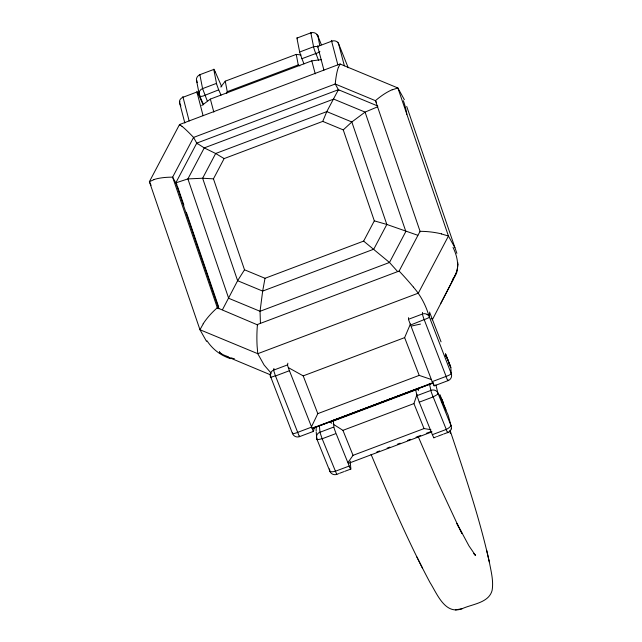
<?xml version="1.0" encoding="UTF-8"?>
<svg xmlns="http://www.w3.org/2000/svg" width="642" height="642" viewBox="0 0 642 642"><rect width="100%" height="100%" fill="white"/><g stroke="black" fill="none" stroke-linecap="round" stroke-linejoin="round"><path stroke-width="0.96" d="M316.145 427.179L316.177 430.894M408.569 317.67L408.481 319.291L422.412 314.034A5.433 5.385 1.5 0 1 427.123 314.428M422.5 312.413L422.444 314.363L423.6 318.111L446.102 376.397L432.17 381.653L408.505 319.539M457.802 262.578L457.923 264.785M434.257 384.863L434.193 385.858L448.14 380.602L448.188 379.944M448.148 380.626A5.433 5.401 14.3 0 0 451.438 374.198L451.374 373.981A5.369 5.321 -25.4 0 0 451.27 373.668L450.796 367.449L447.233 358.22L445.885 356.23L447.322 358.429M451.262 373.668L429.434 317.156L429.458 313.352M314.355 427.147L313.457 431.384L299.509 436.64A5.433 5.393 17.8 0 1 292.72 434.04L292.64 433.88A5.369 5.264 27.2 0 1 292.479 433.543L270.595 376.565M292.495 433.535L292.591 432.86M299.509 436.64L299.613 435.974M265.01 278.291L244.514 269.792L213.449 178.845L224.13 158.59L322.757 121.394L343.253 129.893L374.318 220.848L363.637 241.103L265.01 278.291L262.666 291.091L260.05 311.282L260.419 323.095M273.917 368.444L273.677 370.514L275.282 375.401L299.341 436.568M287.857 363.187L287.576 364.881L273.636 370.137A5.433 5.369 17.4 0 0 270.402 373.532L270.266 374.045A5.433 5.337 22 0 0 270.547 377.063M450.307 433.438L450.042 430.325M199.221 92.239L199.373 91.766M443.566 434.072L447.923 432.435A5.433 5.136 -10.7 0 0 451.125 429.273L451.262 428.792M451.246 428.864L451.254 428.824A5.425 5.096 -10.8 0 0 451.077 425.75L448.164 415.165L443.357 404.404M226.65 93.555L227.26 91.678L225.246 81.173L296.243 54.401L301.05 54.955M430.87 429.659L424.033 428.575L413.921 403.585L417.043 394.332M418.287 390.633L418.809 388.153L330.999 421.264M456.438 272.89L452.345 280.65M338.398 67.49L340.067 64.007L397.871 87.97L404.332 99.646M322.757 121.394L326.786 111.604L338.414 89.711L377.729 106.002M431.432 379.534L419.21 375.393L404.629 337.628L410.447 323.961M311.547 426.649L317.79 413.641L419.21 375.393M432.331 319.804L455.964 274.11M440.637 303.69L453.517 278.869M222.477 309.701L237.62 280.706L244.514 269.792M453.942 277.24L453.589 277.842M453.3 278.323L452.923 278.925M203.281 323.745L199.967 329.739L206.531 341.367M348.108 462.344L353.036 455.347L424.033 428.575M452.096 281.003L451.583 281.702M220.736 87.007L225.246 81.173M343.253 129.893L351.832 121.98L365.073 112.101L377.793 106.741M201.724 105.577L210.359 99.093L311.787 60.854L321.257 59.658M392.23 89.808L397.871 87.97L448.445 236.039L454.905 247.716M214.468 72.442L215.343 72.113L221.763 86.839M207.197 100.738L202.583 88.62L216.498 83.372L213.778 69.448L199.855 74.697A5.425 5.024 -26.1 0 0 196.693 81.309L199.437 95.257M313.577 46.762L299.662 52.01L296.917 38.103L310.832 32.854L313.585 46.794A5.433 0.49 69.9 0 0 315.976 54.016M348.229 67.763L338.511 43.52A5.425 4.558 -14.6 0 0 331.633 41.216L317.702 46.481L323.921 70.139M197.126 93.644L198.001 93.315L202.623 103.731M299.734 52.371L301.941 58.695L315.888 53.471A5.425 2.07 -16.1 0 0 319.909 51.529M227.26 91.678L298.257 64.906L299.87 65.949M376.557 102.664L375.458 100.682L335.228 84.006L193.571 137.428L172.618 177.168L217.51 308.296M275.498 375.971L289.43 370.715M410.334 325.125L424.169 319.612M288.579 367.738L303.209 375.875L404.629 337.628M297.479 432.435L311.41 427.187M312.229 428.19L432.483 382.849M312.164 428.543L433.35 382.849M313.802 427.997L433.149 382.993M330.06 421.617L330.165 422.243L418.913 388.779M437.94 393.169A5.425 5.144 -26.7 0 0 430.959 390.392L417.019 395.649L415.543 389.381M333.358 424.274L342.932 430.357L413.921 403.585M319.363 425.365L319.997 432.443L322.164 438.767L336.087 433.519L349.561 466.838M417.115 396.074L419.242 402.165L433.165 396.917M376.806 452L379.607 450.941M387.078 448.124L389.879 447.065M397.358 444.248L400.159 443.197M407.63 440.372L410.431 439.321M416.04 437.202L420.711 435.445M426.312 433.334L430.983 431.568M348.879 463.195L432.018 431.841M349.232 466.044L335.301 471.268A5.425 1.757 -16 0 1 330.068 471.38M419.25 402.165L432.355 434.674L446.278 429.426A5.425 1.685 -28 0 0 450.724 425.879M316.787 438.855L329.948 471.429A5.425 5.096 -8.8 0 0 331.946 473.772L332.379 474.045A5.433 5.136 -7.6 0 0 336.954 474.318L338.687 473.619M339.562 473.29L343.919 471.645M344.794 471.324L350.893 469.021L350.227 462.152M433.968 437.692L435.717 437.033M436.584 436.704L437.459 436.375M438.334 436.046L442.691 434.401M154.056 179.616L149.393 181.67L199.967 329.739L257.771 353.694L264.103 365.025L271.301 373.355M371.052 454.367C389.373 497.67 407.822 541.021 430.004 582.519C437.041 593.593 444.938 615.213 462.079 608.728C472.071 604.082 488.706 603.079 492.085 590.496C493.714 581.179 491.13 571.717 489.453 562.577C479.55 517.781 464.736 474.261 450.202 430.806M455.347 609.9L462.079 608.728M213.449 178.845L202.623 178.243L187.897 178.909L175.796 182.874L218.802 308.77M431.047 318.657L431.97 318.841M233.511 358.493L234.346 358.677M232.677 358.3L231.032 357.883M441.455 233.937L448.445 236.039L418.327 293.153L257.771 353.694L257.113 346.062A34.612 7.704 -89.8 0 1 257.458 324.491L399.115 271.068L420.069 231.321L375.458 100.682A34.612 14.196 -43.6 0 1 392.278 89.687M374.318 220.848L386.821 224.451L417.814 235.285M217.229 307.807L257.731 324.972M226.321 356.35L270.82 374.968M221.731 353.846L220.118 353.004L219.428 351.463M427.123 314.436L427.572 314.732M224.13 158.59L215.672 153.502L204.252 147.901L196.757 143.126L175.796 182.874L176.261 183.7M330.165 422.243L331.762 423.263M474.245 554.215L475.537 555.137L473.924 553.484L475.481 555.394L468.957 545.877L456.895 523.439L461.999 533.502L460.242 530.035M445.219 355.644L445.66 356.005M182.103 126.426L179.511 124.556L149.393 181.67L150.565 184.182M363.637 241.103L389.493 262.474L397.494 271.405M441.399 400.183L443.301 402.991L441.712 399.003M413.408 287.126C420.542 295.232 425.742 305.094 428.8 315.431M448.991 363.942L450.395 366.317M213.898 69.119L215.343 72.113M196.95 91.22L198.001 93.315M313.28 431.336L289.085 369.816A5.433 0.401 69 0 1 287.56 365.049M317.702 45.686L318.111 46.417M297.021 37.774L297.575 38.793M199.991 74.392L200.232 74.801M433.864 437.916L432.363 434.698M434.032 385.802L432.194 381.709M336.769 474.446L322.164 438.767M340.509 64.657L340.067 64.007L179.511 124.556L179.848 125.238M442.001 401.98L442.25 402.414M439.425 395.263L439.746 395.833M197.166 143.848L193.571 137.428A34.612 3.298 48.9 0 0 182.007 126.305M176.205 183.596L172.618 177.168A34.612 12.375 5.3 0 0 153.928 179.559M176.486 184.085L176.759 184.583M420.349 231.81L420.069 231.321A34.612 12.375 5.3 0 1 441.527 233.881M335.228 84.006L338.815 90.434M338.727 90.257L338.414 89.711L196.757 143.126L197.062 143.68M399.388 271.558L399.115 271.068A34.612 3.306 48.9 0 1 413.448 287.143M176.414 183.973L176.879 184.8M442.747 403.296L443.237 404.187M440.155 396.571L443.269 402.927M151.111 185.265L150.742 184.543M416.899 557.039L422.596 568.395M458.524 526.641L438.39 483.498L418.223 436.6M203.554 104.798L199.429 95.225A5.433 5.024 -11.3 0 1 202.615 88.564M180.867 105.954L179.744 103.394A5.369 2.889 -28.6 0 1 179.68 103.242L179.696 103.161A5.433 3.146 -23.8 0 1 180.001 101.637M221.008 95.176L218.834 90.065M196.709 81.309L197.246 82.593M301.917 58.647L303.979 63.895M435.87 384.911L437.956 393.241L451.069 425.75M315.864 53.398L318.568 60.324M218.585 89.471L218.128 88.307A5.441 0.441 69.1 0 1 216.555 83.693L216.603 83.805M446.278 429.426L433.141 396.852A5.433 0.409 68.1 0 1 430.846 390.135M342.932 430.357L353.036 455.347M310.84 32.854A5.425 4.951 2.7 0 1 317.766 35.655L321.361 44.739M218.729 89.832L204.886 95.321A5.425 1.998 -28.4 0 1 199.662 95.168M335.814 432.82L335.758 432.676A5.441 0.441 69 0 1 334.025 427.733L333.984 427.403M445.476 353.726L450.796 367.449L445.668 354.143M303.209 375.875L317.79 413.641M406.715 106.444L456.879 253.341M177.344 185.979L179.519 192.335M179.616 192.648L183.853 205.031M186.332 212.293L187.881 216.827M188.026 217.261L196.243 241.32M196.556 242.227L218.737 307.189M429.265 383.37L430.959 390.416M311.787 60.854L315.246 73.862M210.359 99.093L213.826 112.101M344.369 65.821L338.511 43.52A5.369 2.945 -17.8 0 0 338.462 43.367L338.422 43.271A5.433 3.154 -23.2 0 0 337.411 42.252M337.853 64.882L331.633 41.232M203.081 115.704L196.942 91.999L183.01 97.271A5.425 4.558 -14.5 0 0 179.744 103.394L184.832 123.007M189.149 120.953L182.858 96.549M489.453 562.577L486.692 550.379M447.827 431.946L447.923 432.459A5.433 0.506 69.8 0 1 447.931 432.58M317.83 35.631L319.716 45.197M202.583 88.62L199.814 74.44M296.243 54.401L298.257 64.906M329.948 471.429L329.803 470.417M329.627 468.893L329.683 469.406M316.217 432.002L316.811 438.927A5.433 1.757 -21.9 0 0 317.742 439.65M350.179 461.157L350.195 461.654M333.302 420.093L333.904 426.994L319.957 432.251A5.425 5.072 6.6 0 0 316.843 438.831M313.609 46.834A5.433 4.959 -11.9 0 1 318.103 46.994M310.688 32.485A5.433 0.425 68 0 1 310.768 32.493M311.121 32.975A5.433 0.425 68 0 1 311.41 33.496M316.731 34.917A5.425 1.95 -21.8 0 1 317.846 35.631M196.717 81.301A5.425 1.942 -22.6 0 1 196.925 80.563M322.132 438.582A5.433 1.589 -21.9 0 1 318.352 439.481M350.749 469.286A5.433 0.417 69.6 0 1 349.585 466.943M436.729 394.838A5.433 1.589 -21.8 0 1 433.133 396.732M447.811 432.772A5.433 0.506 69.8 0 1 446.375 430.028M437.964 393.241A5.433 1.757 -22.1 0 1 437.379 394.541M446.029 410.013A197.824 0.409 68.4 0 1 439.866 394.517M331.344 40.542A5.425 0.465 67.9 0 1 331.465 40.414M331.778 40.815A5.425 0.465 67.9 0 1 331.946 41.096M427.588 314.7A5.433 5.377 -15.4 0 1 429.45 317.148M447.988 380.642A5.425 0.538 69.6 0 1 446.062 376.75M451.23 373.748A5.425 0.762 -21.2 0 1 446.102 376.421M429.386 317.228A5.433 0.498 -20.9 0 1 424.298 319.604M441.062 341.849A259.4 0.594 68.9 0 1 429.522 312.044M297.479 432.459A5.425 0.762 -21.2 0 1 292.6 433.663M275.522 375.706A5.433 0.49 -21.2 0 1 270.707 377.167M453.027 247.411A278.877 89.27 14.2 0 1 456.614 272.93M403.361 100.706A278.877 108.859 -53 0 1 406.851 114.332M457.866 264.777A291.332 93.539 11.9 0 1 454.52 276.533M335.236 84.014A34.612 7.704 -89.8 0 1 338.374 67.346M203.177 323.761A34.612 14.196 -43.6 0 1 217.237 307.815M228.199 356.735A291.332 113 -50.6 0 1 221.626 353.975M220.078 353.02A6.95 3.419 -21.1 0 1 219.941 352.562M230.518 358.653A278.877 109.148 -53 0 1 207.013 340.798M411.851 325.984A218.432 9.686 -18.3 0 1 420.502 324.098M204.252 147.901L187.897 178.909L228.664 298.273L260.05 311.282L389.493 262.474L405.84 231.465L365.073 112.101L333.688 99.093L204.252 147.901M215.672 153.502L202.623 178.243L237.62 280.706L262.666 291.091L373.772 249.192L386.821 224.451L351.832 121.98L326.786 111.604L215.672 153.502"/></g></svg>
